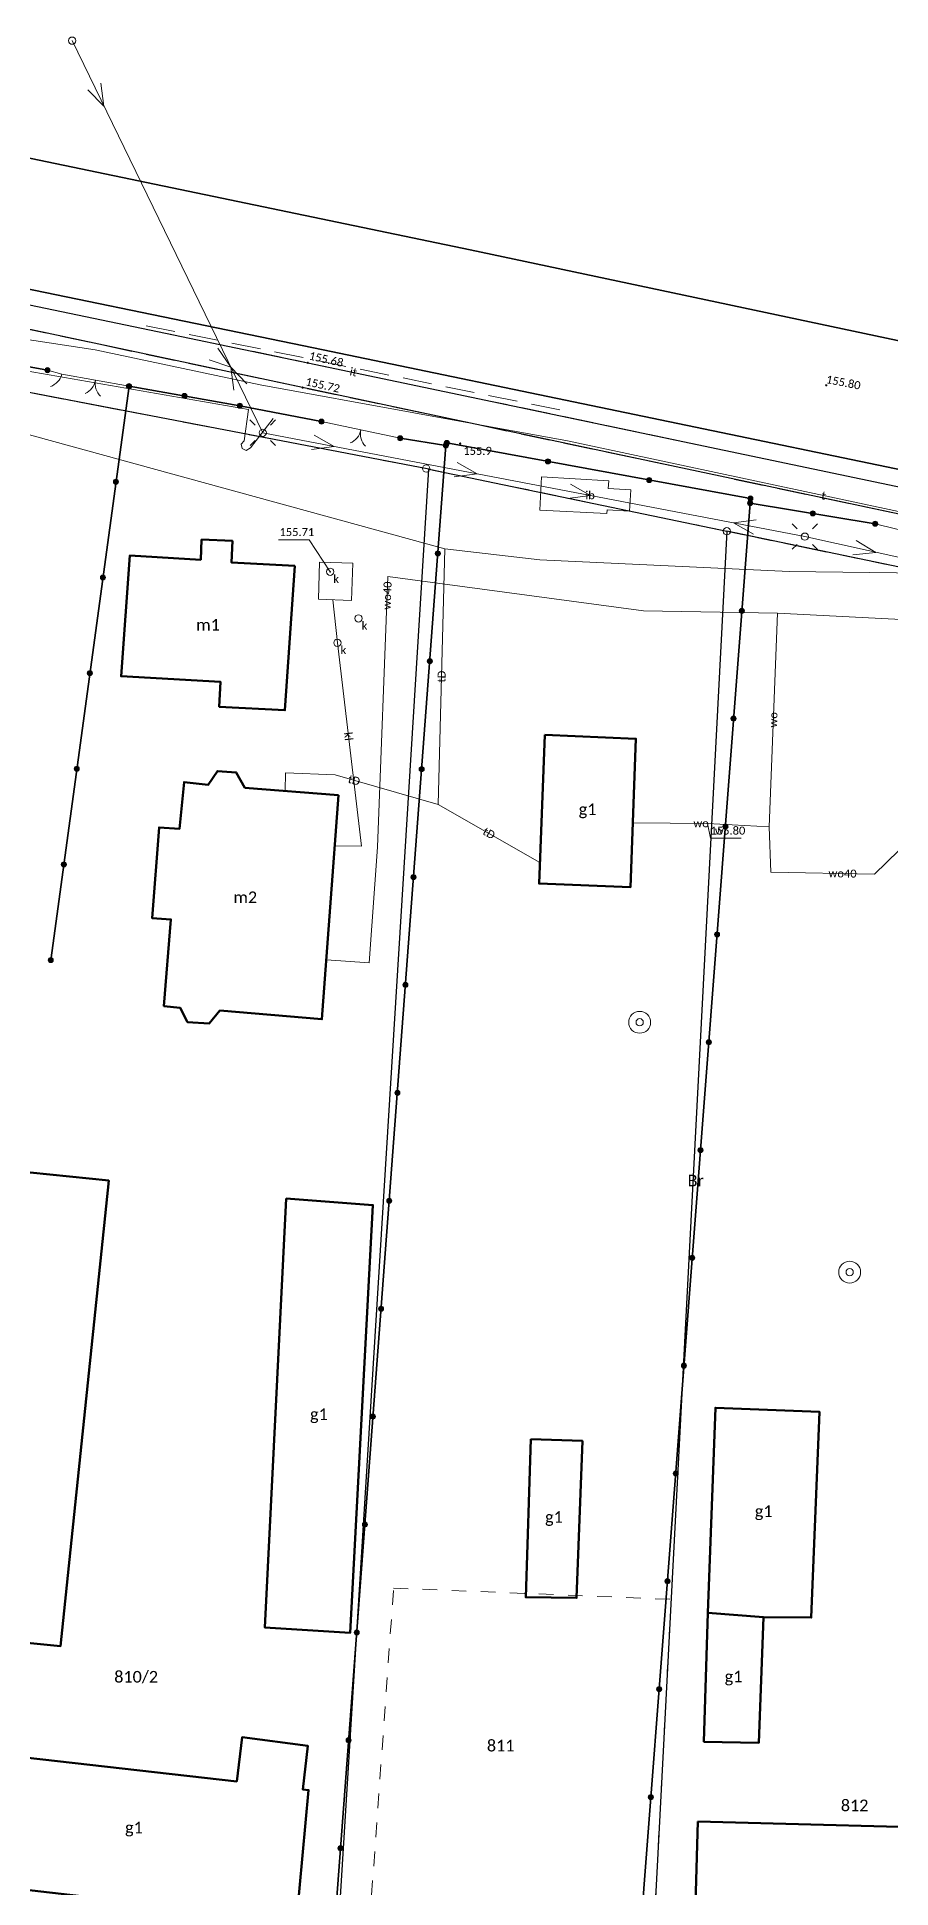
# Model space of a CAD drawing. Header units: metres. Extents: x 0 to 8431248, y 0 to 5724257.
# Drawn here: x 8430790.2 to 8430848.9, y 5724053.5 to 5724180.7 of the extents above; entities that cross this region are included whole.
import ezdxf

# ---------------------------------------------------------------- set-up
doc = ezdxf.new("R2010")
doc.units = ezdxf.units.M
for name, pattern in [('EGKK', [8, 3, -1, 3, -1]), ('EGUG', [4, 1, -1, 1, -1]), ('OTKC', [6, 2, -1, 2, -1]), ('OTKJ', [8, 3, -1, 3, -1]), ('OTZI', [6, 2, -1, 2, -1])]:
    doc.linetypes.add(name, pattern=pattern)
for name, color, linetype, true_color in [('EGB_Budynek_powierzchnia-budynek naziemny EGBU', 7, 'Continuous', 0x000000), ('EGB_Budynek_powierzchnia_0_etykiety', 7, 'Continuous', 0x000000), ('EGB_DzialkaEwidencyjna_powierzchnia-działka ewidencyjna EGDE', 7, 'Continuous', 0x000000), ('EGB_DzialkaEwidencyjna_powierzchnia_0_etykiety', 7, 'Continuous', 0x000000), ('EGB_KonturKlasyfikacyjny_powierzchnia-kontur klasyfikacyjny EGKK', 7, 'Continuous', 0x24bc24), ('EGB_KonturUzytkuGruntowego_powierzchnia-kontur użytku gruntowego EGUG', 7, 'Continuous', 0x008000), ('EGB_KonturUzytkuGruntowego_powierzchnia_32768_etykiety', 7, 'Continuous', 0x008000), ('EGB_PunktGraniczny_punkt-stabilizowany trwale EGPG_A', 7, 'Continuous', 0xffffff), ('GES_InneUrzadzeniaTowarzyszace_powierzchnia-komora podziemna SUPK', 7, 'Continuous', 0x000000), ('GES_InneUrzadzeniaTowarzyszace_punkt-podpora przewodów SUPN', 7, 'Continuous', 0x000000), ('GES_InneUrzadzeniaTowarzyszace_punkt-właz do komory lub kanału SUPW_O', 7, 'Continuous', 0x000000), ('GES_InneUrzadzeniaTowarzyszace_punkt_0_etykiety', 7, 'Continuous', 0x000000), ('GES_PrzewodElektroenergetyczny_linia-przewód elektroenergetyczny SUEP-n', 7, 'Continuous', 0xff0000), ('GES_PrzewodElektroenergetyczny_linia-przewód elektroenergetyczny SUEP-podziemny', 7, 'Continuous', 0xff0000), ('GES_PrzewodKanalizacyjny_linia-przewód kanalizacyjny SUKP', 7, 'Continuous', 0x803300), ('GES_PrzewodKanalizacyjny_linia_8401664_etykiety', 7, 'Continuous', 0x803300), ('GES_PrzewodTelekomunikacyjny_linia-przewód telekomunikacyjny SUTP', 7, 'Continuous', 0xff9100), ('GES_PrzewodTelekomunikacyjny_linia_16748800_etykiety', 7, 'Continuous', 0xff9100), ('GES_PrzewodWodociagowy_linia-przewód wodociągowy SUWP', 7, 'Continuous', 0x0000ff), ('GES_PrzewodWodociagowy_linia_255_etykiety', 7, 'Continuous', 0x0000ff), ('GES_Rzedna_punkt-odnośnik', 7, 'Continuous', 0x000000), ('GES_Rzedna_punkt_255_etykiety', 7, 'Continuous', 0x0000ff), ('GES_Rzedna_punkt_8401664_etykiety', 7, 'Continuous', 0x803300), ('GES_UrzadzeniaSiecElektroenergetyczna_punkt-latarnia SUEO', 7, 'Continuous', 0xff0000), ('GES_UrzadzeniaSiecKanalizacyjna_punkt-studnia kanalizacyjna SUKS', 7, 'Continuous', 0xffffff), ('GES_UrzadzeniaSiecKanalizacyjna_punkt_8401664_etykiety', 7, 'Continuous', 0x803300), ('GES_UrzadzeniaSiecWodociagowa_punkt-studnia zwykła SUWS', 7, 'Continuous', 0xffffff), ('GES_UrzadzeniaSiecWodociagowa_punkt-wodociągowe urządzenie techniczne SUWU', 7, 'Continuous', 0x0000ff), ('GES_UrzadzeniaSiecWodociagowa_punkt_255_etykiety', 7, 'Continuous', 0x0000ff), ('OT_Budowle_powierzchnia-inna budowla OTDI', 7, 'Continuous', 0x000000), ('OT_Budowle_powierzchnia_0_etykiety', 7, 'Continuous', 0x000000), ('OT_Komunikacja_linia-krawężnik OTKK', 7, 'Continuous', 0x000000), ('OT_Komunikacja_powierzchnia-chodnik OTKC', 7, 'Continuous', 0x000000), ('OT_Komunikacja_powierzchnia-jezdnia OTKJ', 7, 'Continuous', 0x000000), ('OT_Komunikacja_powierzchnia-odnośnik', 7, 'Continuous', 0x000000), ('OT_Ogrodzenia_linia-brama OTOB', 7, 'Continuous', 0x0a0a09), ('OT_Ogrodzenia_linia-furtka OTOF', 7, 'Continuous', 0x0a0a09), ('OT_Ogrodzenia_linia-ogrodzenie trwałe OTOO', 7, 'Continuous', 0x0a0a09), ('OT_Rzedna_punkt-pikieta naturalna OTRN', 7, 'Continuous', 0x000000), ('OT_Rzedna_punkt-pikieta sztuczna OTRS', 7, 'Continuous', 0x000000), ('OT_Rzedna_punkt_0_etykiety', 7, 'Continuous', 0x000000), ('OT_ZagospodarowanieTerenu_linia-inny obiekt zagospodarowania terenu OTZI', 7, 'Continuous', 0x000000), ('OT_ZagospodarowanieTerenu_linia_0_etykiety', 7, 'Continuous', 0x000000)]:
    doc.layers.add(name, color=color, linetype=linetype, true_color=true_color)
doc.layers.add('GES_InneUrzadzeniaTowarzyszace_linia', color=7, linetype='Continuous')
doc.styles.add('Style-Calibri', font='calibri.ttf')

# ---------------------------------------------------------------- blocks, each defined once
blk = doc.blocks.new('EGBP04_2a0')
at = {"linetype": 'Continuous', "lineweight": 13}
blk.add_circle((0, 0), 0.5, dxfattribs=at)
blk = doc.blocks.new('egpg_a')
blk.add_blockref('EGBP04_2a0', (0, 0))
blk = doc.blocks.new('SUUS22_010')
at = {"linetype": 'Continuous', "lineweight": 13}
blk.add_circle((0, 0), 0.5, dxfattribs=at)
blk = doc.blocks.new('supw_o')
blk.add_blockref('SUUS22_010', (0, 0))
blk = doc.blocks.new('SUSM04_010')
at = {"linetype": 'Continuous', "lineweight": 13}
blk.add_circle((0, 0), 0.5, dxfattribs=at)
blk = doc.blocks.new('SUPP0')
blk.add_blockref('SUSM04_010', (0, 0))
blk = doc.blocks.new('supn')
blk.add_blockref('SUPP0', (0, 0))
blk = doc.blocks.new('suep-n')
at = {"color": 1, "lineweight": 18}
for p in [(-3, 1), (-3, -1)]:
    blk.add_line(p, (0, 0), dxfattribs=at)
blk = doc.blocks.new('SUSM010')
at = {"linetype": 'Continuous', "lineweight": 13, "flags": 128}
for points in [[(-1.06, 1.06), (-1.76, 1.76)], [(1.76, 1.76), (1.06, 1.06)], [(-1.74, -1.74), (-1.06, -1.06)], [(1.06, -1.06), (1.76, -1.76)]]:
    blk.add_lwpolyline(points, dxfattribs=at)
at = {"linetype": 'Continuous', "lineweight": 13}
blk.add_circle((0, 0), 0.5, dxfattribs=at)
blk = doc.blocks.new('sueo')
blk.add_blockref('SUSM010', (0, 0))
blk = doc.blocks.new('suks')
at = {"color": 36, "lineweight": 13, "true_color": 0x803300}
blk.add_circle((0, 0), 0.5, dxfattribs=at)
blk = doc.blocks.new('suwu')
at = {"true_color": 0x0000ff}
h = blk.add_hatch(color=5, dxfattribs=at)
edge = h.paths.add_edge_path()
edge.add_arc((0, 0), 0.4, 0, 360)
blk = doc.blocks.new('suws')
at = {"color": 5, "linetype": 'Continuous', "lineweight": 13, "true_color": 0x0000ff}
for radius in [1.5, 0.5]:
    blk.add_circle((0, 0), radius, dxfattribs=at)
blk = doc.blocks.new('otoo')
at = {"lineweight": 18, "transparency": 16777216}
h = blk.add_hatch(color=256, dxfattribs=at)
h.dxf.hatch_style = 1
h.paths.add_polyline_path([(0.35, 0, 1), (-0.35, 0, 1)])
at = {"lineweight": 18}
blk.add_circle((0, 0), 0.35, dxfattribs=at)
blk = doc.blocks.new('otob')
at = {"lineweight": 18}
for centre, start, end in [((-2.5, 0), 0, 55.2822), ((2.5, 0), 124.7178, 180)]:
    blk.add_arc(centre, 2.5, start, end, dxfattribs=at)
blk = doc.blocks.new('otof')
at = {"lineweight": 18}
blk.add_arc((2.5, 0), 2.5, 124.7178, 180, dxfattribs=at)
blk = doc.blocks.new('otrs')
at = {"linetype": 'Continuous', "lineweight": 13}
blk.add_hatch(color=256, dxfattribs=at).paths.add_polyline_path([(0, -0.09, 1), (0, 0.09, 1)])
blk.add_circle((0, 0), 0.0906, dxfattribs=at)
blk = doc.blocks.new('otrn')
at = {"linetype": 'Continuous', "lineweight": 13}
blk.add_hatch(color=256, dxfattribs=at).paths.add_polyline_path([(0, -0.09, 1), (0, 0.09, 1)])
blk.add_circle((0, 0), 0.0906, dxfattribs=at)

msp = doc.modelspace()

# ---------------------------------------------------------------- linework, layer by layer
at = {"layer": 'EGB_Budynek_powierzchnia-budynek naziemny EGBU', "lineweight": 50}
for points in [[(8430807.93, 5724144.37), (8430807.24, 5724134.45), (8430802.73, 5724134.69), (8430802.82, 5724136.4), (8430795.99, 5724136.79), (8430796.59, 5724145.09), (8430801.46, 5724144.79), (8430801.52, 5724146.18), (8430803.63, 5724146.09), (8430803.57, 5724144.61), (8430807.93, 5724144.37)], [(8430825.1, 5724132.76), (8430831.36, 5724132.49), (8430831, 5724122.29), (8430824.71, 5724122.53), (8430825.1, 5724132.76)], [(8430810.93, 5724128.61), (8430804.5, 5724129.12), (8430803.9, 5724130.18), (8430802.6, 5724130.27), (8430801.97, 5724129.33), (8430800.32, 5724129.51), (8430800.01, 5724126.3), (8430798.6, 5724126.39), (8430798.12, 5724120.16), (8430799.41, 5724120.07), (8430798.93, 5724114.11), (8430800.05, 5724113.99), (8430800.56, 5724113), (8430802.03, 5724112.91), (8430802.78, 5724113.81), (8430809.79, 5724113.21), (8430810.93, 5724128.61)], [(8430785.65, 5724103.09), (8430795.14, 5724102.12), (8430791.83, 5724070.13), (8430787.02, 5724070.6), (8430787.82, 5724079.16), (8430783.17, 5724079.59), (8430785.65, 5724103.09)], [(8430807.32, 5724100.88), (8430813.29, 5724100.44), (8430811.73, 5724071.04), (8430805.87, 5724071.4), (8430807.32, 5724100.88)], [(8430836.31, 5724072.4), (8430836.83, 5724086.51), (8430843.97, 5724086.23), (8430843.41, 5724072.08), (8430840.12, 5724072.12), (8430836.31, 5724072.4)], [(8430824.15, 5724084.35), (8430827.68, 5724084.23), (8430827.28, 5724073.44), (8430823.79, 5724073.48), (8430824.15, 5724084.35)], [(8430836.31, 5724072.4), (8430840.12, 5724072.12), (8430839.8, 5724063.47), (8430836.03, 5724063.55), (8430836.31, 5724072.4)], [(8430784.87, 5724053.9), (8430808.03, 5724051.24), (8430808.87, 5724060.23), (8430808.47, 5724060.28), (8430808.81, 5724063.28), (8430804.3, 5724063.86), (8430803.93, 5724060.82), (8430785.94, 5724062.86), (8430784.87, 5724053.9)], [(8430835.61, 5724058.07), (8430856.34, 5724057.51), (8430856.04, 5724047.79), (8430835.34, 5724048.41), (8430835.61, 5724058.07)]]:
    msp.add_lwpolyline(points, close=True, dxfattribs=at)
at = {"layer": 'EGB_DzialkaEwidencyjna_powierzchnia-działka ewidencyjna EGDE', "lineweight": 9}
for points in [[(8430776.91, 5723984.95), (8430806.52, 5723979.57), (8430817.14, 5724151.02), (8430789.07, 5724156.4), (8430776.91, 5723984.95)], [(8430837.61, 5724146.75), (8430828.68, 5723975.55), (8430806.52, 5723979.57), (8430817.14, 5724151.02), (8430837.61, 5724146.75)], [(8430857.61, 5724064.64), (8430864.11, 5724141.28), (8430860.41, 5724142), (8430859.23, 5724137.15), (8430855.26, 5724138.18), (8430856.38, 5724142.84), (8430837.61, 5724146.75), (8430828.68, 5723975.55), (8430850.18, 5723971.95), (8430855.97, 5724023.62), (8430859.28, 5724054.71), (8430857.61, 5724064.64)]]:
    msp.add_lwpolyline(points, close=True, dxfattribs=at)
at = {"layer": 'EGB_DzialkaEwidencyjna_powierzchnia-działka ewidencyjna EGDE'}
for points in [[(8430776.91, 5723984.95), (8430806.52, 5723979.57), (8430817.14, 5724151.02), (8430789.07, 5724156.4), (8430776.91, 5723984.95)], [(8430837.61, 5724146.75), (8430828.68, 5723975.55), (8430806.52, 5723979.57), (8430817.14, 5724151.02), (8430837.61, 5724146.75)], [(8430857.61, 5724064.64), (8430864.11, 5724141.28), (8430860.41, 5724142), (8430859.23, 5724137.15), (8430855.26, 5724138.18), (8430856.38, 5724142.84), (8430837.61, 5724146.75), (8430828.68, 5723975.55), (8430850.18, 5723971.95), (8430855.97, 5724023.62), (8430859.28, 5724054.71), (8430857.61, 5724064.64)]]:
    msp.add_lwpolyline(points, close=True, dxfattribs=at)
at = {"layer": 'EGB_KonturKlasyfikacyjny_powierzchnia-kontur klasyfikacyjny EGKK', "linetype": 'egkk', "lineweight": 9}
msp.add_lwpolyline([(8430700.71, 5723998.79), (8430709.42, 5724059.65), (8430710.3, 5724065.8), (8430719.75, 5724099.1), (8430735.81, 5724155.71), (8430739.74, 5724154.71), (8430749.2, 5724163.61), (8430752.37, 5724163.44), (8430765.32, 5724160.96), (8430789.07, 5724156.4), (8430817.14, 5724151.02), (8430837.61, 5724146.75), (8430856.38, 5724142.84), (8430855.26, 5724138.18), (8430859.23, 5724137.15), (8430860.41, 5724142), (8430864.11, 5724141.28), (8430889.77, 5724136.3), (8430913.58, 5724131.68), (8430931.17, 5724128.27), (8430958.07, 5724123.05)], dxfattribs=at)
at = {"layer": 'EGB_KonturUzytkuGruntowego_powierzchnia-kontur użytku gruntowego EGUG', "linetype": 'egug', "lineweight": 9}
for points in [[(8430909.76, 5724045.04), (8430912.14, 5724077.31), (8430918.65, 5724076.79), (8430919.18, 5724091.63), (8430912.53, 5724091.96), (8430913, 5724109.61), (8430928.91, 5724108.7), (8430931.17, 5724128.27), (8430913.58, 5724131.68), (8430889.77, 5724136.3), (8430864.11, 5724141.28), (8430860.61, 5724141.96), (8430859.23, 5724137.15), (8430855.26, 5724138.18), (8430856.38, 5724142.84), (8430837.61, 5724146.75), (8430816.95, 5724151.06), (8430789.07, 5724156.4), (8430765.32, 5724160.96), (8430752.37, 5724163.44), (8430752.37, 5724163.44), (8430745.38, 5724097.01), (8430739.78, 5724043.77)], [(8430812.63, 5724045.03), (8430814.71, 5724074.11), (8430833.78, 5724073.34), (8430832.47, 5724048.19)], [(8430812.63, 5724045.03), (8430814.71, 5724074.11), (8430833.78, 5724073.34), (8430832.47, 5724048.19)]]:
    msp.add_lwpolyline(points, dxfattribs=at)
at = {"layer": 'GES_InneUrzadzeniaTowarzyszace_linia', "lineweight": 18}
msp.add_lwpolyline([(8430804.87, 5724152.48), (8430806.43, 5724154.5)], dxfattribs=at)
at = {"layer": 'GES_InneUrzadzeniaTowarzyszace_powierzchnia-komora podziemna SUPK', "lineweight": 9}
msp.add_lwpolyline([(8430809.63, 5724144.63), (8430811.91, 5724144.56), (8430811.81, 5724141.99), (8430809.54, 5724142.08), (8430809.63, 5724144.63)], close=True, dxfattribs=at)
at = {"layer": 'GES_PrzewodElektroenergetyczny_linia-przewód elektroenergetyczny SUEP-n', "lineweight": 9}
msp.add_lwpolyline([(8430792.62, 5724180.47), (8430805.72, 5724153.52), (8430842.97, 5724146.38), (8430888.26, 5724136.37), (8430923.45, 5724130.15), (8430958.07, 5724123.05), (8431005.67, 5724108.08), (8431046.98, 5724094.14)], dxfattribs=at)
at = {"layer": 'GES_PrzewodElektroenergetyczny_linia-przewód elektroenergetyczny SUEP-podziemny', "lineweight": 9}
msp.add_lwpolyline([(8430804.87, 5724152.48), (8430804.57, 5724152.3), (8430804.3, 5724152.43), (8430804.23, 5724152.73), (8430804.45, 5724152.97), (8430804.73, 5724155.11), (8430778.9, 5724159.61)], dxfattribs=at)
at = {"layer": 'GES_PrzewodKanalizacyjny_linia-przewód kanalizacyjny SUKP', "lineweight": 9}
msp.add_lwpolyline([(8430810.67, 5724125.13), (8430812.51, 5724125.1), (8430810.85, 5724139.08), (8430810.53, 5724142.03)], dxfattribs=at)
at = {"layer": 'GES_PrzewodTelekomunikacyjny_linia-przewód telekomunikacyjny SUTP', "lineweight": 9}
for points in [[(8430934.01, 5724145.6), (8430911.52, 5724150.53), (8430896.41, 5724153.18), (8430892.51, 5724139.17), (8430891.9, 5724139.04), (8430826.65, 5724152.96), (8430805.55, 5724156.82), (8430794.2, 5724159.22), (8430754.3, 5724165.28)], [(8430723.76, 5724102.13), (8430730.74, 5724126.66), (8430736.35, 5724148.24), (8430741.76, 5724150.04), (8430743.57, 5724152.25), (8430745.49, 5724161.63), (8430751.43, 5724163.28), (8430758.85, 5724163), (8430762.78, 5724162.35), (8430770.08, 5724161.35), (8430776.26, 5724158.86), (8430779.53, 5724157.33), (8430787.59, 5724153.96), (8430818.23, 5724145.55), (8430824.77, 5724144.79), (8430841.9, 5724143.99), (8430851.11, 5724143.87), (8430857.14, 5724142.52)], [(8430818.23, 5724145.55), (8430817.78, 5724127.98)], [(8430817.78, 5724127.98), (8430810.7, 5724130), (8430807.29, 5724130.15), (8430807.26, 5724128.9)], [(8430817.78, 5724127.98), (8430824.77, 5724123.99)]]:
    msp.add_lwpolyline(points, dxfattribs=at)
at = {"layer": 'GES_PrzewodWodociagowy_linia-przewód wodociągowy SUWP', "lineweight": 9}
for points in [[(8430810.09, 5724117.3), (8430813.04, 5724117.09), (8430813.6, 5724125.03), (8430814.32, 5724143.64), (8430831.89, 5724141.29), (8430841.08, 5724141.13)], [(8430840.52, 5724126.44), (8430841.08, 5724141.13)], [(8430841.08, 5724141.13), (8430863.02, 5724140), (8430871.65, 5724134.92), (8430881.62, 5724132.43)], [(8430851.96, 5724127.28), (8430847.75, 5724123.19), (8430840.63, 5724123.32), (8430840.52, 5724126.44)], [(8430831.16, 5724126.71), (8430836.27, 5724126.67), (8430840.52, 5724126.44)]]:
    msp.add_lwpolyline(points, dxfattribs=at)
at = {"layer": 'GES_Rzedna_punkt-odnośnik', "lineweight": 9}
for points in [[(8430810.35, 5724143.97), (8430808.91, 5724146.17), (8430806.81, 5724146.17)], [(8430836.27, 5724126.67), (8430836.49, 5724125.65), (8430838.59, 5724125.65)]]:
    msp.add_lwpolyline(points, dxfattribs=at)
at = {"layer": 'GES_Rzedna_punkt-odnośnik'}
for p in [(8430810.35, 5724143.97), (8430836.27, 5724126.67)]:
    msp.add_point(p, dxfattribs=at)
at = {"layer": 'OT_Budowle_powierzchnia-inna budowla OTDI', "lineweight": 9}
msp.add_lwpolyline([(8430824.88, 5724150.48), (8430829.49, 5724150.21), (8430829.46, 5724149.7), (8430831.01, 5724149.6), (8430830.92, 5724148.14), (8430829.39, 5724148.23), (8430829.36, 5724147.96), (8430824.77, 5724148.21), (8430824.88, 5724150.48)], close=True, dxfattribs=at)
at = {"layer": 'OT_Komunikacja_linia-krawężnik OTKK', "lineweight": 25}
for points in [[(8430980.6, 5724132.33), (8430920.32, 5724144.84), (8430868.11, 5724155.88), (8430819.98, 5724166.1), (8430780.65, 5724174.28)], [(8430754.53, 5724170.72), (8430781.85, 5724165), (8430809.21, 5724159.35), (8430875.38, 5724145.62), (8430952.49, 5724128.99), (8431002.17, 5724118.3), (8431007.31, 5724117.12), (8431013.08, 5724115.62), (8431018.11, 5724113.91), (8431022.17, 5724112.52), (8431029.44, 5724109.95), (8431033.89, 5724108.14), (8431039.15, 5724105.76), (8431045.33, 5724102.74), (8431048.46, 5724101.07), (8431050.95, 5724099.6), (8431054.07, 5724097.68), (8431057.98, 5724094.98), (8431061.94, 5724091.93), (8431064.43, 5724089.9), (8431066.19, 5724088.32), (8431067.98, 5724086.56), (8431079.69, 5724074.46)]]:
    msp.add_lwpolyline(points, dxfattribs=at)
at = {"layer": 'OT_Komunikacja_powierzchnia-chodnik OTKC', "linetype": 'otkc', "lineweight": 9}
msp.add_lwpolyline([(8430951.49, 5724126.33), (8430900.35, 5724137.3), (8430863.58, 5724144.92), (8430808.46, 5724156.62), (8430781.19, 5724162.42), (8430760.7, 5724166.64), (8430753.13, 5724168.3), (8430751.79, 5724168.47), (8430749.83, 5724167.94), (8430747.28, 5724166.71), (8430746.53, 5724168.19), (8430746.53, 5724168.19), (8430749.42, 5724169.7), (8430751.44, 5724170.27), (8430753.62, 5724170.66), (8430761.18, 5724168.34), (8430781.53, 5724164), (8430808.82, 5724158.33), (8430864.18, 5724146.7), (8430900.47, 5724138.94), (8430951.8, 5724128.05)], dxfattribs=at)
at = {"layer": 'OT_Komunikacja_powierzchnia-jezdnia OTKJ', "linetype": 'otkj', "lineweight": 9}
for points in [[(8430780.65, 5724174.28), (8430819.98, 5724166.1), (8430868.11, 5724155.88), (8430920.32, 5724144.84), (8430980.6, 5724132.33)], [(8430952.49, 5724128.99), (8430875.38, 5724145.62), (8430809.21, 5724159.35), (8430781.85, 5724165)]]:
    msp.add_lwpolyline(points, dxfattribs=at)
at = {"layer": 'OT_Komunikacja_powierzchnia-odnośnik'}
for points in [[(8430780.65, 5724174.28), (8430819.98, 5724166.1), (8430868.11, 5724155.88), (8430920.32, 5724144.84), (8430980.6, 5724132.33)], [(8430951.49, 5724126.33), (8430900.35, 5724137.3), (8430863.58, 5724144.92), (8430808.46, 5724156.62), (8430781.19, 5724162.42), (8430760.7, 5724166.64), (8430753.13, 5724168.3), (8430751.79, 5724168.47), (8430749.83, 5724167.94), (8430747.28, 5724166.71), (8430746.53, 5724168.19), (8430746.53, 5724168.19), (8430749.42, 5724169.7), (8430751.44, 5724170.27), (8430753.62, 5724170.66), (8430761.18, 5724168.34), (8430781.53, 5724164), (8430808.82, 5724158.33), (8430864.18, 5724146.7), (8430900.47, 5724138.94), (8430951.8, 5724128.05)], [(8430952.49, 5724128.99), (8430875.38, 5724145.62), (8430809.21, 5724159.35), (8430781.85, 5724165)]]:
    msp.add_lwpolyline(points, dxfattribs=at)
at = {"layer": 'OT_Ogrodzenia_linia-brama OTOB', "lineweight": 9}
for points in [[(8430791.92, 5724157.54), (8430796.53, 5724156.72)], [(8430809.75, 5724154.29), (8430815.17, 5724153.14)], [(8430847.8, 5724147.27), (8430853.29, 5724145.9)]]:
    msp.add_lwpolyline(points, dxfattribs=at)
at = {"layer": 'OT_Ogrodzenia_linia-furtka OTOF', "lineweight": 9}
msp.add_lwpolyline([(8430790.92, 5724157.82), (8430791.92, 5724157.54)], dxfattribs=at)
at = {"layer": 'OT_Ogrodzenia_linia-ogrodzenie trwałe OTOO', "lineweight": 35}
for points in [[(8430790.92, 5724157.82), (8430787.14, 5724158.52)], [(8430809.75, 5724154.29), (8430804.15, 5724155.38), (8430796.53, 5724156.72), (8430791.15, 5724117.28)], [(8430815.17, 5724153.14), (8430818.31, 5724152.65), (8430805.49, 5723982.06), (8430826.14, 5723978.23), (8430839.21, 5724148.69), (8430839.23, 5724149), (8430818.37, 5724152.82), (8430818.31, 5724152.65)], [(8430847.8, 5724147.27), (8430839.21, 5724148.69)]]:
    msp.add_lwpolyline(points, dxfattribs=at)
at = {"layer": 'OT_ZagospodarowanieTerenu_linia-inny obiekt zagospodarowania terenu OTZI', "linetype": 'otzi', "lineweight": 9}
msp.add_lwpolyline([(8430797.72, 5724160.88), (8430826.77, 5724154.96)], dxfattribs=at)

# ---------------------------------------------------------------- block references
at = {"layer": 'EGB_PunktGraniczny_punkt-stabilizowany trwale EGPG_A', "xscale": 0.5, "yscale": 0.5, "rotation": 360}
for p in [(8430816.95, 5724151.06), (8430837.61, 5724146.75)]:
    msp.add_blockref('EGPG_A', p, dxfattribs=at)
at = {"layer": 'GES_InneUrzadzeniaTowarzyszace_punkt-podpora przewodów SUPN', "xscale": 0.5, "yscale": 0.5, "rotation": 360}
msp.add_blockref('SUPN', (8430792.62, 5724180.47), dxfattribs=at)
at = {"layer": 'GES_InneUrzadzeniaTowarzyszace_punkt-właz do komory lub kanału SUPW_O', "xscale": 0.5, "yscale": 0.5, "rotation": 360}
msp.add_blockref('SUPW_O', (8430810.35, 5724143.97), dxfattribs=at)
at = {"layer": 'GES_PrzewodElektroenergetyczny_linia-przewód elektroenergetyczny SUEP-n', "xscale": 0.5, "yscale": 0.5}
for p, rotation in [((8430794.81, 5724175.97), 295.9231018369584), ((8430794.81, 5724175.97), 295.92370730099856), ((8430794.81, 5724175.97), 295.9231018369584), ((8430794.81, 5724175.97), 295.92370730099856), ((8430794.81, 5724175.97), 295.9231018369584), ((8430794.81, 5724175.97), 295.92370730099856), ((8430794.81, 5724175.97), 295.9231018369584), ((8430794.81, 5724175.97), 295.92370730099856), ((8430794.81, 5724175.97), 295.9231018369584), ((8430794.81, 5724175.97), 295.92370730099856), ((8430794.81, 5724175.97), 295.9231018369584), ((8430794.81, 5724175.97), 295.92370730099856), ((8430794.81, 5724175.97), 295.9231018369584), ((8430794.81, 5724175.97), 295.92370730099856), ((8430794.81, 5724175.97), 295.9231018369584), ((8430794.81, 5724175.97), 295.92370730099856), ((8430794.81, 5724175.97), 295.9231018369584), ((8430794.81, 5724175.97), 295.92370730099856), ((8430794.81, 5724175.97), 295.9231018369584), ((8430794.81, 5724175.97), 295.92370730099856), ((8430794.81, 5724175.97), 295.9231018369584), ((8430794.81, 5724175.97), 295.92370730099856), ((8430794.81, 5724175.97), 295.9231018369584), ((8430794.81, 5724175.97), 295.92370730099856), ((8430794.81, 5724175.97), 295.9231018369584), ((8430794.81, 5724175.97), 295.92370730099856), ((8430794.81, 5724175.97), 295.9231018369584), ((8430794.81, 5724175.97), 295.92370730099856), ((8430803.53, 5724158.02), 322.5362051751282), ((8430803.53, 5724158.02), 322.5362051751282), ((8430803.53, 5724158.02), 322.5362051751282), ((8430803.53, 5724158.02), 322.5362051751282), ((8430803.53, 5724158.02), 322.5362051751282), ((8430803.53, 5724158.02), 322.5362051751282), ((8430803.53, 5724158.02), 322.5362051751282), ((8430803.53, 5724158.02), 322.5362051751282), ((8430803.53, 5724158.02), 322.5362051751282), ((8430803.53, 5724158.02), 322.5362051751282), ((8430803.53, 5724158.02), 322.5362051751282), ((8430803.53, 5724158.02), 322.5362051751282), ((8430803.53, 5724158.02), 322.5362051751282), ((8430803.53, 5724158.02), 322.5362051751282), ((8430803.53, 5724158.02), 475.9231018369584), ((8430803.53, 5724158.02), 475.9231018369584), ((8430803.53, 5724158.02), 475.9231018369584), ((8430803.53, 5724158.02), 475.9231018369584), ((8430803.53, 5724158.02), 475.9231018369584), ((8430803.53, 5724158.02), 475.9231018369584), ((8430803.53, 5724158.02), 475.9231018369584), ((8430803.53, 5724158.02), 475.9231018369584), ((8430803.53, 5724158.02), 475.9231018369584), ((8430803.53, 5724158.02), 475.9231018369584), ((8430803.53, 5724158.02), 475.9231018369584), ((8430803.53, 5724158.02), 475.9231018369584), ((8430803.53, 5724158.02), 475.9231018369584), ((8430803.53, 5724158.02), 475.9231018369584), ((8430810.63, 5724152.58), 349.1492771887246), ((8430810.63, 5724152.58), 349.1492771887246), ((8430810.63, 5724152.58), 349.1492771887246), ((8430810.63, 5724152.58), 349.1492771887246), ((8430810.63, 5724152.58), 349.1492771887246), ((8430810.63, 5724152.58), 349.1492771887246), ((8430810.63, 5724152.58), 349.1492771887246), ((8430810.63, 5724152.58), 349.1492771887246), ((8430810.63, 5724152.58), 349.1492771887246), ((8430810.63, 5724152.58), 349.1492771887246), ((8430810.63, 5724152.58), 349.1492771887246), ((8430810.63, 5724152.58), 349.1492771887246), ((8430810.63, 5724152.58), 349.1492771887246), ((8430810.63, 5724152.58), 349.1492771887246), ((8430820.45, 5724150.7), 349.14927718573017), ((8430820.45, 5724150.7), 349.14927718573017), ((8430820.45, 5724150.7), 349.14927718573017), ((8430820.45, 5724150.7), 349.14927718573017), ((8430820.45, 5724150.7), 349.14927718573017), ((8430820.45, 5724150.7), 349.14927718573017), ((8430820.45, 5724150.7), 349.14927718573017), ((8430820.45, 5724150.7), 349.14927718573017), ((8430820.45, 5724150.7), 349.14927718573017), ((8430820.45, 5724150.7), 349.14927718573017), ((8430820.45, 5724150.7), 349.14927718573017), ((8430820.45, 5724150.7), 349.14927718573017), ((8430820.45, 5724150.7), 349.14927718573017), ((8430820.45, 5724150.7), 349.14927718573017), ((8430828.24, 5724149.2), 348.74618901138894), ((8430828.24, 5724149.2), 348.74618901138894), ((8430828.24, 5724149.2), 348.74618901138894), ((8430828.24, 5724149.2), 348.74618901138894), ((8430828.24, 5724149.2), 348.74618901138894), ((8430828.24, 5724149.2), 348.74618901138894), ((8430828.24, 5724149.2), 348.74618901138894), ((8430828.24, 5724149.2), 348.74618901138894), ((8430828.24, 5724149.2), 348.74618901138894), ((8430828.24, 5724149.2), 348.74618901138894), ((8430828.24, 5724149.2), 348.74618901138894), ((8430828.24, 5724149.2), 348.74618901138894), ((8430828.24, 5724149.2), 348.74618901138894), ((8430828.24, 5724149.2), 348.74618901138894), ((8430838.06, 5724147.32), 529.1492771887247), ((8430838.06, 5724147.32), 529.1492771887247), ((8430838.06, 5724147.32), 529.1492771887247), ((8430838.06, 5724147.32), 529.1492771887247), ((8430838.06, 5724147.32), 529.1492771887247), ((8430838.06, 5724147.32), 529.1492771887247), ((8430838.06, 5724147.32), 529.1492771887247), ((8430838.06, 5724147.32), 529.1492771887247), ((8430838.06, 5724147.32), 529.1492771887247), ((8430838.06, 5724147.32), 529.1492771887247), ((8430838.06, 5724147.32), 529.1492771887247), ((8430838.06, 5724147.32), 529.1492771887247), ((8430838.06, 5724147.32), 529.1492771887247), ((8430838.06, 5724147.32), 529.1492771887247), ((8430847.85, 5724145.3), 347.5368446510089), ((8430847.85, 5724145.3), 347.5368446510089), ((8430847.85, 5724145.3), 347.5368446510089), ((8430847.85, 5724145.3), 347.5368446510089), ((8430847.85, 5724145.3), 347.5368446510089), ((8430847.85, 5724145.3), 347.5368446510089), ((8430847.85, 5724145.3), 347.5368446510089), ((8430847.85, 5724145.3), 347.5368446510089), ((8430847.85, 5724145.3), 347.5368446510089), ((8430847.85, 5724145.3), 347.5368446510089), ((8430847.85, 5724145.3), 347.5368446510089), ((8430847.85, 5724145.3), 347.5368446510089), ((8430847.85, 5724145.3), 347.5368446510089), ((8430847.85, 5724145.3), 347.5368446510089)]:
    msp.add_blockref('SUEP-n', p, dxfattribs=dict(at, rotation=rotation))
at = {"layer": 'GES_UrzadzeniaSiecElektroenergetyczna_punkt-latarnia SUEO', "xscale": 0.5, "yscale": 0.5, "rotation": 360}
for p in [(8430805.72, 5724153.52), (8430842.97, 5724146.38)]:
    msp.add_blockref('SUEO', p, dxfattribs=at)
at = {"layer": 'GES_UrzadzeniaSiecKanalizacyjna_punkt-studnia kanalizacyjna SUKS', "xscale": 0.5, "yscale": 0.5, "rotation": 360}
for p in [(8430812.3, 5724140.76), (8430810.85, 5724139.08)]:
    msp.add_blockref('SUKS', p, dxfattribs=at)
at = {"layer": 'GES_UrzadzeniaSiecWodociagowa_punkt-studnia zwykła SUWS', "xscale": 0.5, "yscale": 0.5, "rotation": 360}
for p in [(8430831.62, 5724113), (8430846.05, 5724095.83)]:
    msp.add_blockref('SUWS', p, dxfattribs=at)
at = {"layer": 'GES_UrzadzeniaSiecWodociagowa_punkt-wodociągowe urządzenie techniczne SUWU', "xscale": 0.5, "yscale": 0.5, "rotation": 360}
msp.add_blockref('SUWU', (8430836.27, 5724126.67), dxfattribs=at)
at = {"layer": 'OT_Ogrodzenia_linia-brama OTOB', "lineweight": 9, "xscale": 0.5, "yscale": 0.5}
for p, rotation in [((8430794.22, 5724157.13), 529.9140475120668), ((8430812.46, 5724153.71), 528.0208021311065)]:
    msp.add_blockref('OTOB', p, dxfattribs=dict(at, rotation=rotation))
at = {"layer": 'OT_Ogrodzenia_linia-furtka OTOF', "lineweight": 9, "xscale": 0.5, "yscale": 0.5, "rotation": 524.3577535289364}
msp.add_blockref('OTOF', (8430791.92, 5724157.54), dxfattribs=at)
at = {"layer": 'OT_Ogrodzenia_linia-ogrodzenie trwałe OTOO', "lineweight": 35, "xscale": 0.5, "yscale": 0.5}
for p, rotation in [((8430790.92, 5724157.82), 529.5085229967674), ((8430790.92, 5724157.82), 529.5085229967674), ((8430796.53, 5724156.72), 622.2322408857476), ((8430800.34, 5724156.05), 530.026339322074), ((8430804.15, 5724155.38), 530.026339322074), ((8430809.75, 5724154.29), 528.9855055039604), ((8430809.75, 5724154.29), 528.9855055039604), ((8430815.17, 5724153.14), 351.1304738237745), ((8430815.17, 5724153.14), 351.1304738237745), ((8430818.31, 5724152.65), 531.1304738237745), ((8430818.31, 5724152.65), 625.7022465332716), ((8430818.37, 5724152.82), 610.5599655658732), ((8430825.32, 5724151.55), 529.6226578545673), ((8430795.63, 5724150.15), 622.2322408857476), ((8430832.28, 5724150.27), 529.6226578572866), ((8430839.21, 5724148.69), 710.6134085624991), ((8430839.21, 5724148.69), 446.30861409096343), ((8430839.23, 5724149), 529.6226578545673), ((8430843.51, 5724147.98), 530.6134085745925), ((8430847.8, 5724147.27), 530.6134085624991), ((8430847.8, 5724147.27), 530.6134085624991), ((8430817.75, 5724145.23), 625.7022465332716), ((8430794.74, 5724143.57), 622.2322408857476), ((8430838.64, 5724141.28), 445.61543191783636), ((8430793.84, 5724137), 622.2322408857476), ((8430817.2, 5724137.82), 625.7022465338091), ((8430838.07, 5724133.87), 445.61543190297186), ((8430792.94, 5724130.43), 622.2322408857476), ((8430816.64, 5724130.4), 625.7022465332716), ((8430837.51, 5724126.46), 445.61543191783636), ((8430792.05, 5724123.85), 622.2322408857476), ((8430816.08, 5724122.98), 625.7022465332716), ((8430836.94, 5724119.04), 445.61543191783636), ((8430791.15, 5724117.28), 708.9855055039604), ((8430815.52, 5724115.57), 625.7022465475795), ((8430836.37, 5724111.63), 445.61543190297186), ((8430814.97, 5724108.15), 625.7022465338091), ((8430835.8, 5724104.22), 445.61543191783636), ((8430814.41, 5724100.73), 625.7022465332716), ((8430835.23, 5724096.81), 445.61543191783636), ((8430813.85, 5724093.31), 625.7022465332716), ((8430834.66, 5724089.4), 445.61543191728754), ((8430813.29, 5724085.9), 625.7022465332716), ((8430834.1, 5724081.99), 445.6154319035207), ((8430812.74, 5724078.48), 625.7022465332716), ((8430833.53, 5724074.58), 445.61543191783636), ((8430812.18, 5724071.06), 625.7022465338091), ((8430832.96, 5724067.17), 445.61543191728754), ((8430811.62, 5724063.65), 625.7022465332716), ((8430832.39, 5724059.75), 445.6154319035207), ((8430811.06, 5724056.23), 625.7022465332716)]:
    msp.add_blockref('OTOO', p, dxfattribs=dict(at, rotation=rotation))
at = {"layer": 'OT_Rzedna_punkt-pikieta naturalna OTRN', "xscale": 0.5, "yscale": 0.5, "rotation": 360}
msp.add_blockref('OTRN', (8430819.28, 5724152.78), dxfattribs=at)
at = {"layer": 'OT_Rzedna_punkt-pikieta sztuczna OTRS', "xscale": 0.5, "yscale": 0.5, "rotation": 360}
for p in [(8430808.82, 5724158.33), (8430808.46, 5724156.62), (8430844.44, 5724156.78)]:
    msp.add_blockref('OTRS', p, dxfattribs=at)

# ---------------------------------------------------------------- texts
at = {"layer": 'EGB_Budynek_powierzchnia_0_etykiety', "char_height": 0.8, "attachment_point": 5, "style": 'Style-Calibri'}
for s, insert in [('m1', (8430801.96, 5724140.32)), ('g1', (8430828.04, 5724127.53)), ('m2', (8430804.52, 5724121.59)), ('g1', (8430809.58, 5724085.96)), ('g1', (8430840.14, 5724079.29)), ('g1', (8430825.73, 5724078.89)), ('g1', (8430838.07, 5724067.93)), ('g1', (8430796.87, 5724057.55))]:
    msp.add_mtext(s, dxfattribs=dict(at, insert=insert))
at = {"layer": 'EGB_DzialkaEwidencyjna_powierzchnia_0_etykiety', "char_height": 0.8, "attachment_point": 5, "style": 'Style-Calibri'}
for s, insert in [('810/2', (8430797.02, 5724067.99)), ('811', (8430822.07, 5724063.28)), ('812', (8430846.39, 5724059.17))]:
    msp.add_mtext(s, dxfattribs=dict(at, insert=insert))
at = {"layer": 'EGB_KonturUzytkuGruntowego_powierzchnia_32768_etykiety', "insert": (8430835.47, 5724102.12), "char_height": 0.8, "attachment_point": 5, "style": 'Style-Calibri'}
msp.add_mtext('Br', dxfattribs=at)
at = {"layer": 'GES_InneUrzadzeniaTowarzyszace_punkt_0_etykiety', "insert": (8430810.57, 5724143.75), "char_height": 0.55, "attachment_point": 1, "style": 'Style-Calibri'}
msp.add_mtext('k', dxfattribs=at)
at = {"layer": 'GES_PrzewodKanalizacyjny_linia_8401664_etykiety', "insert": (8430811.61, 5724132.65), "char_height": 0.55, "attachment_point": 5, "rotation": 276.8, "style": 'Style-Calibri'}
msp.add_mtext('kl', dxfattribs=at)
at = {"layer": 'GES_PrzewodTelekomunikacyjny_linia_16748800_etykiety', "char_height": 0.55, "attachment_point": 5, "style": 'Style-Calibri'}
for s, insert, rotation in [('t', (8430844.26, 5724149.2), 348), ('tD', (8430818.01, 5724136.76), 88.5), ('tD', (8430812, 5724129.63), 344.1), ('tD', (8430821.27, 5724125.99), 330.3)]:
    msp.add_mtext(s, dxfattribs=dict(at, insert=insert, rotation=rotation))
at = {"layer": 'GES_PrzewodWodociagowy_linia_255_etykiety', "char_height": 0.55, "attachment_point": 5, "style": 'Style-Calibri'}
for s, insert, rotation in [('wo40', (8430814.27, 5724142.33), 87.8), ('wo', (8430840.8, 5724133.79), 87.8), ('wo', (8430835.84, 5724126.68), 359.6), ('wo40', (8430845.56, 5724123.23), 359)]:
    msp.add_mtext(s, dxfattribs=dict(at, insert=insert, rotation=rotation))
at = {"layer": 'GES_Rzedna_punkt_255_etykiety', "insert": (8430836.49, 5724126.45), "char_height": 0.55, "attachment_point": 1, "style": 'Style-Calibri'}
msp.add_mtext('155.80', dxfattribs=at)
at = {"layer": 'GES_Rzedna_punkt_8401664_etykiety', "insert": (8430806.87, 5724146.97), "char_height": 0.55, "attachment_point": 1, "style": 'Style-Calibri'}
msp.add_mtext('155.71', dxfattribs=at)
at = {"layer": 'GES_UrzadzeniaSiecKanalizacyjna_punkt_8401664_etykiety', "char_height": 0.55, "attachment_point": 1, "style": 'Style-Calibri'}
for insert in [(8430812.52, 5724140.54), (8430811.07, 5724138.86)]:
    msp.add_mtext('k', dxfattribs=dict(at, insert=insert))
at = {"layer": 'GES_UrzadzeniaSiecWodociagowa_punkt_255_etykiety', "insert": (8430836.79, 5724126.46), "char_height": 0.55, "attachment_point": 1, "style": 'Style-Calibri'}
msp.add_mtext('w', dxfattribs=at)
at = {"layer": 'OT_Budowle_powierzchnia_0_etykiety', "insert": (8430827.89, 5724149.22), "char_height": 0.55, "attachment_point": 4, "style": 'Style-Calibri'}
msp.add_mtext('ib', dxfattribs=at)
at = {"layer": 'OT_Rzedna_punkt_0_etykiety', "char_height": 0.55, "attachment_point": 1, "style": 'Style-Calibri'}
for s, insert, rotation in [('155.68', (8430808.98, 5724159.1), 347.3), ('155.80', (8430844.5, 5724157.48), 348.9), ('155.72', (8430808.74, 5724157.33), 347.3)]:
    msp.add_mtext(s, dxfattribs=dict(at, insert=insert, rotation=rotation))
at = {"layer": 'OT_Rzedna_punkt_0_etykiety', "insert": (8430819.5, 5724152.55), "char_height": 0.55, "attachment_point": 1, "style": 'Style-Calibri'}
msp.add_mtext('155.9', dxfattribs=at)
at = {"layer": 'OT_ZagospodarowanieTerenu_linia_0_etykiety', "insert": (8430812.24, 5724157.92), "char_height": 0.55, "attachment_point": 3, "rotation": 348.5, "style": 'Style-Calibri'}
msp.add_mtext('it', dxfattribs=at)

doc.saveas('drawing.dxf')
